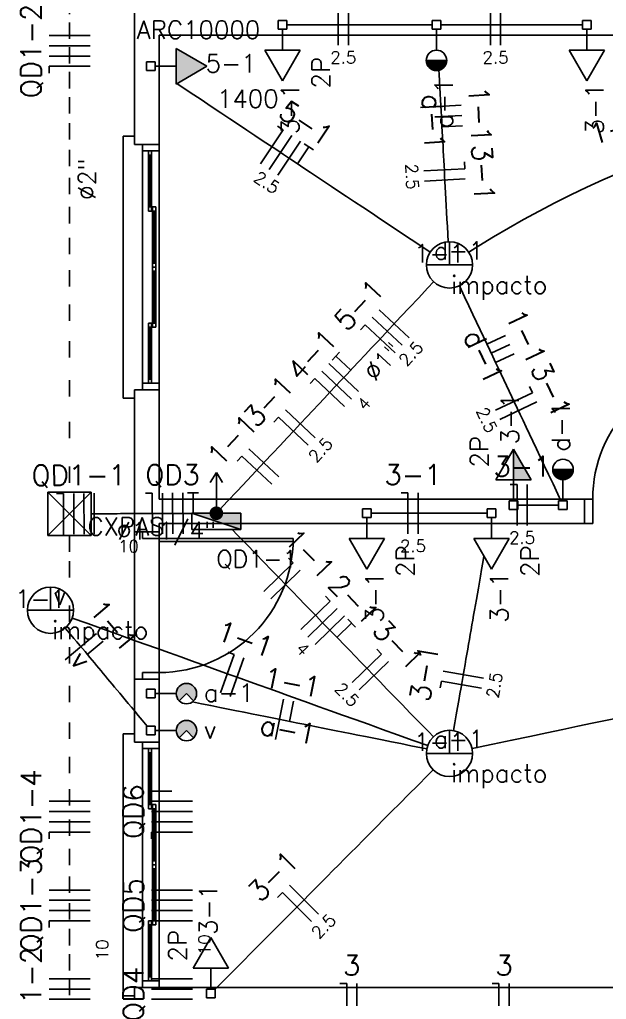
# Model space of a CAD drawing. Extents: x 241 to 398, y 106 to 179.
# Drawn here: x 325.6 to 329.19, y 114.71 to 120.69 of the extents above; entities that cross this region are included whole.
import ezdxf
from ezdxf.enums import TextEntityAlignment as Align

# ---------------------------------------------------------------- set-up
doc = ezdxf.new("R2010")
doc.units = 0
doc.linetypes.add('DOT', pattern=[0.25, 0, -0.25])
for name, color, linetype in [('ALVVISTA', 8, 'CONTINUOUS'), ('EL-CONDUTOS', 4, 'CONTINUOUS'), ('EL-FIOS', 9, 'CONTINUOUS'), ('EL-PONTOS', 9, 'CONTINUOUS'), ('EL-TEXTOS_CONDUTOS', 7, 'CONTINUOUS'), ('EL-TEXTOS_FIOS', 7, 'CONTINUOUS'), ('EL-TEXTOS_PONTOS', 5, 'CONTINUOUS'), ('P-SIMBOL', 5, 'CONTINUOUS')]:
    doc.layers.add(name, color=color, linetype=linetype)
doc.styles.add('ARIAL', font='romans.shx')

msp = doc.modelspace()

# ---------------------------------------------------------------- hatches: boundary and pattern name
at = {"layer": 'P-SIMBOL'}
for points in [[(326.5553, 120.3004), (326.7428, 120.4087), (326.5553, 120.5169)], [(328.0839, 120.4447), (328.1464, 120.4447), (328.1464, 120.3822), (328.1368, 120.3827), (328.1198, 120.3882), (328.1093, 120.3942), (328.1013, 120.4012), (328.0933, 120.4117), (328.0872, 120.4247), (328.0843, 120.4377), (328.0845, 120.4447)], [(328.2089, 120.4447), (328.1464, 120.4447), (328.1464, 120.3822), (328.1561, 120.3827), (328.1731, 120.3882), (328.1836, 120.3942), (328.1916, 120.4012), (328.1996, 120.4117), (328.2057, 120.4247), (328.2086, 120.4377), (328.2084, 120.4447)], [(328.6172, 117.8818), (328.6172, 118.0693), (328.7255, 117.8818)], [(328.8574, 117.9448), (328.9199, 117.9448), (328.9199, 117.8823), (328.9102, 117.8828), (328.8933, 117.8883), (328.8828, 117.8943), (328.8748, 117.9013), (328.8668, 117.9118), (328.8606, 117.9248), (328.8578, 117.9378), (328.8579, 117.9448)], [(328.9824, 117.9448), (328.9199, 117.9448), (328.9199, 117.8823), (328.9296, 117.8828), (328.9465, 117.8883), (328.957, 117.8943), (328.965, 117.9013), (328.973, 117.9118), (328.9792, 117.9248), (328.982, 117.9378), (328.9819, 117.9448)], [(326.9517, 117.5774), (326.9517, 117.6773), (326.6508, 117.6773)], [(326.5743, 116.6189), (326.6183, 116.5749), (326.6189, 116.5749), (326.5753, 116.5304), (326.5728, 116.5324), (326.5678, 116.5389), (326.5623, 116.5489), (326.5588, 116.5569), (326.5568, 116.5669), (326.5568, 116.5814), (326.5598, 116.5954), (326.5643, 116.6064)], [(326.5743, 116.6189), (326.6183, 116.5749), (326.6189, 116.5749), (326.5753, 116.5304), (326.5728, 116.5324), (326.5678, 116.5389), (326.5623, 116.5489), (326.5588, 116.5569), (326.5568, 116.5669), (326.5568, 116.5814), (326.5598, 116.5954), (326.5643, 116.6064)], [(326.5738, 116.6182), (326.6178, 116.5743), (326.6178, 116.5742), (326.6178, 116.5739), (326.6623, 116.6174), (326.6603, 116.6196), (326.6538, 116.6245), (326.6438, 116.6304), (326.6359, 116.6338), (326.6258, 116.6356), (326.6113, 116.6358), (326.5974, 116.6328), (326.5864, 116.6282), (326.5738, 116.618)], [(326.6623, 116.6189), (326.6183, 116.5749), (326.6619, 116.5304), (326.6638, 116.5324), (326.6688, 116.5389), (326.6749, 116.5489), (326.6778, 116.5569), (326.6798, 116.5669), (326.6798, 116.5814), (326.6769, 116.5954), (326.6723, 116.6064)], [(326.6623, 116.6189), (326.6183, 116.5749), (326.6619, 116.5304), (326.6638, 116.5324), (326.6688, 116.5389), (326.6749, 116.5489), (326.6778, 116.5569), (326.6798, 116.5669), (326.6798, 116.5814), (326.6769, 116.5954), (326.6723, 116.6064)], [(326.5739, 116.3924), (326.6178, 116.3484), (326.6178, 116.3483), (326.6178, 116.3481), (326.6623, 116.3916), (326.6603, 116.3938), (326.6538, 116.3986), (326.6439, 116.4046), (326.6359, 116.4079), (326.6258, 116.4098), (326.6113, 116.41), (326.5974, 116.407), (326.5864, 116.4023), (326.5738, 116.3922)], [(326.5744, 116.393), (326.6184, 116.349), (326.6189, 116.349), (326.5754, 116.3045), (326.5729, 116.3065), (326.5678, 116.313), (326.5624, 116.323), (326.5588, 116.331), (326.5568, 116.341), (326.5568, 116.3555), (326.5599, 116.3695), (326.5644, 116.3805)], [(326.5744, 116.393), (326.6184, 116.349), (326.6189, 116.349), (326.5754, 116.3045), (326.5729, 116.3065), (326.5678, 116.313), (326.5624, 116.323), (326.5588, 116.331), (326.5568, 116.341), (326.5568, 116.3555), (326.5599, 116.3695), (326.5644, 116.3805)], [(326.6624, 116.393), (326.6184, 116.349), (326.6619, 116.3045), (326.6639, 116.3065), (326.6688, 116.313), (326.6749, 116.323), (326.6778, 116.331), (326.6798, 116.341), (326.6798, 116.3555), (326.6769, 116.3695), (326.6724, 116.3805)], [(326.6624, 116.393), (326.6184, 116.349), (326.6619, 116.3045), (326.6639, 116.3065), (326.6688, 116.313), (326.6749, 116.323), (326.6778, 116.331), (326.6798, 116.341), (326.6798, 116.3555), (326.6769, 116.3695), (326.6724, 116.3805)]]:
    msp.add_hatch(color=256, dxfattribs=at).paths.add_polyline_path(points)

# ---------------------------------------------------------------- linework, layer by layer
at = {"layer": 'ALVVISTA'}
for p, q in [((326.3008, 120.6745), (326.3008, 120.7495)), ((326.3008, 119.9315), (326.3008, 120.6745)), ((330.0013, 120.5995), (326.4508, 120.5995)), ((326.4508, 119.9315), (326.4508, 120.5995)), ((326.2308, 118.3815), (326.2308, 119.9815)), ((326.2308, 119.9815), (326.3008, 119.9815)), ((326.4508, 119.9315), (326.3008, 119.9315)), ((326.3508, 119.8915), (326.3508, 119.9315)), ((326.3508, 118.4715), (326.3508, 119.8915)), ((326.4508, 119.8915), (326.3508, 119.8915)), ((326.3858, 119.8915), (326.3858, 119.8665)), ((326.4058, 119.8915), (326.3858, 119.8915)), ((326.4058, 119.8665), (326.4058, 119.8915)), ((326.4508, 119.9315), (326.4508, 119.8915)), ((326.4508, 118.4715), (326.4508, 119.8915)), ((326.3858, 119.549), (326.3858, 119.8665)), ((326.3858, 119.8665), (326.4058, 119.8665)), ((326.3958, 119.549), (326.3958, 119.8665)), ((326.4058, 119.549), (326.4058, 119.8665)), ((326.3858, 119.549), (326.3858, 119.524)), ((326.4058, 119.549), (326.3858, 119.549)), ((326.3858, 119.524), (326.4058, 119.524)), ((326.4058, 119.524), (326.4058, 119.549)), ((326.4108, 119.549), (326.4108, 119.524)), ((326.4308, 119.549), (326.4108, 119.549)), ((326.4108, 119.524), (326.4308, 119.524)), ((326.4108, 119.2065), (326.4108, 119.524)), ((326.4208, 119.2065), (326.4208, 119.524)), ((326.4308, 119.524), (326.4308, 119.549)), ((326.4308, 119.2065), (326.4308, 119.524)), ((326.4308, 119.2065), (326.4108, 119.2065)), ((326.4108, 119.2065), (326.4108, 119.1815)), ((326.4108, 119.1815), (326.4308, 119.1815)), ((326.4308, 119.1815), (326.4108, 119.1815)), ((326.4108, 119.1815), (326.4108, 119.1565)), ((326.4308, 119.1815), (326.4308, 119.2065)), ((326.4308, 119.1565), (326.4308, 119.1815)), ((326.4108, 118.839), (326.4108, 119.1565)), ((326.4108, 119.1565), (326.4308, 119.1565)), ((326.4208, 118.839), (326.4208, 119.1565)), ((326.4308, 118.839), (326.4308, 119.1565)), ((326.3858, 118.839), (326.3858, 118.814)), ((326.4058, 118.839), (326.3858, 118.839)), ((326.3858, 118.814), (326.4058, 118.814)), ((326.3858, 118.4965), (326.3858, 118.814)), ((326.3958, 118.4965), (326.3958, 118.814)), ((326.4058, 118.814), (326.4058, 118.839)), ((326.4058, 118.4965), (326.4058, 118.814)), ((326.4308, 118.839), (326.4108, 118.839)), ((326.4108, 118.839), (326.4108, 118.814)), ((326.4108, 118.814), (326.4308, 118.814)), ((326.4308, 118.814), (326.4308, 118.839)), ((326.3508, 118.4715), (326.3508, 118.4315)), ((326.4508, 118.4715), (326.3508, 118.4715)), ((326.3858, 118.4965), (326.3858, 118.4715)), ((326.4058, 118.4965), (326.3858, 118.4965)), ((326.3858, 118.4715), (326.4058, 118.4715)), ((326.4058, 118.4715), (326.4058, 118.4965)), ((326.4508, 118.4315), (326.4508, 118.4715)), ((326.3008, 118.3815), (326.2308, 118.3815)), ((326.3008, 117.689), (326.3008, 118.4315)), ((326.4508, 118.4315), (326.3008, 118.4315)), ((326.4508, 117.764), (326.4508, 118.4315)), ((326.4508, 117.764), (329.0513, 117.764)), ((329.0513, 117.614), (329.0513, 117.764)), ((329.1013, 117.764), (329.0513, 117.764)), ((329.1013, 117.614), (329.1013, 117.764)), ((326.3008, 117.564), (326.3008, 117.689)), ((326.4508, 117.614), (329.0513, 117.614)), ((326.4508, 117.564), (326.4508, 117.614)), ((329.0513, 117.614), (329.1013, 117.614)), ((326.3008, 116.664), (326.3008, 117.564)), ((326.3008, 117.564), (326.3008, 117.564)), ((326.4508, 117.564), (326.3008, 117.564)), ((326.3508, 117.524), (326.3508, 117.564)), ((326.4508, 117.564), (326.4508, 117.524)), ((326.4508, 117.524), (326.3508, 117.524)), ((326.4508, 116.704), (326.4508, 117.524)), ((327.2708, 117.524), (326.4508, 117.524)), ((326.4508, 117.524), (326.4508, 117.504)), ((326.4508, 117.504), (327.2708, 117.504)), ((327.2708, 117.504), (327.2708, 117.524)), ((326.3508, 116.704), (326.3508, 116.664)), ((326.4508, 116.704), (326.3508, 116.704)), ((326.4508, 116.664), (326.4508, 116.704)), ((326.3008, 116.279), (326.3008, 116.664)), ((326.3008, 116.664), (326.3008, 116.664)), ((326.4508, 116.664), (326.3008, 116.664)), ((326.4508, 116.279), (326.4508, 116.664)), ((326.2308, 114.729), (326.2308, 116.329)), ((326.2308, 116.329), (326.3008, 116.329)), ((326.4508, 116.279), (326.3008, 116.279)), ((326.3508, 116.239), (326.3508, 116.279)), ((326.3508, 114.819), (326.3508, 116.239)), ((326.4508, 116.239), (326.3508, 116.239)), ((326.3858, 116.239), (326.3858, 116.214)), ((326.4058, 116.239), (326.3858, 116.239)), ((326.4058, 116.214), (326.4058, 116.239)), ((326.4508, 116.279), (326.4508, 116.239)), ((326.4508, 114.819), (326.4508, 116.239)), ((326.3858, 115.8965), (326.3858, 116.214)), ((326.3858, 116.214), (326.4058, 116.214)), ((326.3958, 115.8965), (326.3958, 116.214)), ((326.4058, 115.8965), (326.4058, 116.214)), ((326.3858, 115.8965), (326.3858, 115.8715)), ((326.4058, 115.8965), (326.3858, 115.8965)), ((326.3858, 115.8715), (326.4058, 115.8715)), ((326.4058, 115.8715), (326.4058, 115.8965)), ((326.4108, 115.8965), (326.4108, 115.8715)), ((326.4308, 115.8965), (326.4108, 115.8965)), ((326.4108, 115.554), (326.4108, 115.8715)), ((326.4108, 115.8715), (326.4308, 115.8715)), ((326.4208, 115.554), (326.4208, 115.8715)), ((326.4308, 115.8715), (326.4308, 115.8965)), ((326.4308, 115.554), (326.4308, 115.8715)), ((326.4308, 115.554), (326.4108, 115.554)), ((326.4108, 115.554), (326.4108, 115.529)), ((326.4108, 115.529), (326.4308, 115.529)), ((326.4108, 115.529), (326.4108, 115.504)), ((326.4308, 115.529), (326.4108, 115.529)), ((326.4308, 115.529), (326.4308, 115.554)), ((326.4308, 115.504), (326.4308, 115.529)), ((326.4108, 115.504), (326.4308, 115.504)), ((326.4108, 115.1865), (326.4108, 115.504)), ((326.4208, 115.1865), (326.4208, 115.504)), ((326.4308, 115.1865), (326.4308, 115.504)), ((326.3858, 115.1865), (326.3858, 115.1615)), ((326.4058, 115.1865), (326.3858, 115.1865)), ((326.3858, 114.844), (326.3858, 115.1615)), ((326.3858, 115.1615), (326.4058, 115.1615)), ((326.3958, 114.844), (326.3958, 115.1615)), ((326.4058, 115.1615), (326.4058, 115.1865)), ((326.4058, 114.844), (326.4058, 115.1615)), ((326.4308, 115.1865), (326.4108, 115.1865)), ((326.4108, 115.1865), (326.4108, 115.1615)), ((326.4108, 115.1615), (326.4308, 115.1615)), ((326.4308, 115.1615), (326.4308, 115.1865)), ((326.3508, 114.819), (326.3508, 114.779)), ((326.4508, 114.819), (326.3508, 114.819)), ((326.3858, 114.844), (326.3858, 114.819)), ((326.4058, 114.844), (326.3858, 114.844)), ((326.3858, 114.819), (326.4058, 114.819)), ((326.4058, 114.819), (326.4058, 114.844)), ((326.4508, 114.779), (326.4508, 114.819)), ((326.3008, 114.729), (326.2308, 114.729)), ((326.3008, 114.704), (326.3008, 114.779)), ((326.4508, 114.779), (326.3008, 114.779)), ((326.4508, 114.779), (330.0013, 114.779)), ((326.4508, 114.779), (326.4508, 114.779))]:
    msp.add_line(p, q, dxfattribs=at)
for centre, radius, start, end in [((329.9013, 117.764), 0.8, 90, 180), ((326.4508, 117.524), 0.82, 270, 0)]:
    msp.add_arc(centre, radius, start, end, dxfattribs=at)
at = {"layer": 'EL-CONDUTOS'}
for p, q in [((326.7637, 117.8648), (326.8012, 117.9273)), ((326.8012, 117.6773), (326.8012, 117.9273)), ((326.8387, 117.8648), (326.8012, 117.9273)), ((326.8012, 117.6773), (326.8012, 117.6773))]:
    msp.add_line(p, q, dxfattribs=at)
at = {"layer": 'EL-CONDUTOS', "linetype": 'DOT'}
for points in [[(325.9044, 120.8264), (325.9044, 120.6761), (325.9044, 120.5257), (325.9044, 120.374), (325.9044, 120.2197), (325.9044, 120.0613), (325.9044, 119.8976), (325.9044, 119.7272), (325.9044, 119.5489), (325.9044, 119.3611), (325.9044, 119.1628), (325.9044, 118.9523), (325.9044, 118.7286), (325.9044, 118.4902), (325.9044, 118.2357), (325.9044, 117.9639), (325.9044, 117.806)], [(326.0369, 117.6741), (326.0539, 117.6741), (326.0801, 117.6742), (326.105, 117.6743), (326.1289, 117.6744), (326.1516, 117.6745), (326.1735, 117.6746), (326.1944, 117.6747), (326.2146, 117.6748), (326.2341, 117.6749), (326.253, 117.6749), (326.2713, 117.675), (326.2893, 117.6751), (326.307, 117.6752), (326.3244, 117.6752), (326.3416, 117.6753), (326.3588, 117.6754), (326.376, 117.6755), (326.3934, 117.6755), (326.4109, 117.6756), (326.4288, 117.6757), (326.447, 117.6758), (326.4658, 117.6758), (326.4851, 117.6759), (326.505, 117.676), (326.5257, 117.6761), (326.5473, 117.6762), (326.5697, 117.6763), (326.5932, 117.6764), (326.6178, 117.6765), (326.6508, 117.6765)], [(325.9044, 117.541), (325.9044, 117.3841), (325.9044, 117.1133), (325.9044, 116.8597), (325.9044, 116.6222), (325.9044, 116.3993), (325.9044, 116.1896), (325.9044, 115.992), (325.9044, 115.8049), (325.9044, 115.6272), (325.9044, 115.4575), (325.9044, 115.2944), (325.9044, 115.1366), (325.9044, 114.9828), (325.9044, 114.8316), (325.9044, 114.6818)]]:
    msp.add_lwpolyline(points, dxfattribs=at)
at = {"layer": 'EL-CONDUTOS', "linetype": 'Continuous'}
for points in [[(328.1199, 120.6623), (328.061, 120.6623), (328.0235, 120.6623), (327.9883, 120.6623), (327.955, 120.6623), (327.9237, 120.6623), (327.894, 120.6623), (327.8659, 120.6623), (327.8391, 120.6623), (327.8136, 120.6623), (327.789, 120.6623), (327.7653, 120.6623), (327.7423, 120.6623), (327.7198, 120.6623), (327.6976, 120.6623), (327.6756, 120.6623), (327.6536, 120.6623), (327.6315, 120.6623), (327.6089, 120.6623), (327.5859, 120.6623), (327.5622, 120.6623), (327.5377, 120.6623), (327.5121, 120.6623), (327.4853, 120.6623), (327.4572, 120.6623), (327.4276, 120.6623), (327.3962, 120.6623), (327.363, 120.6623), (327.3277, 120.6623), (327.2902, 120.6623), (327.2313, 120.6623)], [(328.1729, 120.6623), (328.2298, 120.6623), (328.2664, 120.6623), (328.3008, 120.6623), (328.3332, 120.6623), (328.3639, 120.6623), (328.3928, 120.6623), (328.4203, 120.6623), (328.4464, 120.6623), (328.4714, 120.6623), (328.4953, 120.6623), (328.5185, 120.6623), (328.5409, 120.6623), (328.5629, 120.6623), (328.5845, 120.6623), (328.606, 120.6623), (328.6275, 120.6623), (328.6491, 120.6623), (328.6711, 120.6623), (328.6936, 120.6623), (328.7167, 120.6623), (328.7407, 120.6623), (328.7656, 120.6623), (328.7918, 120.6623), (328.8192, 120.6623), (328.8482, 120.6623), (328.8788, 120.6623), (328.9112, 120.6623), (328.9457, 120.6623), (328.9822, 120.6623), (329.0391, 120.6623)], [(328.2184, 119.3358), (328.2159, 119.3822), (328.2133, 119.4297), (328.2109, 119.4749), (328.2086, 119.5178), (328.2063, 119.5587), (328.2042, 119.5977), (328.2022, 119.635), (328.2002, 119.6707), (328.1984, 119.7051), (328.1966, 119.7382), (328.1948, 119.7704), (328.1931, 119.8016), (328.1915, 119.8321), (328.1898, 119.8621), (328.1882, 119.8917), (328.1866, 119.9211), (328.185, 119.9505), (328.1834, 119.98), (328.1818, 120.0098), (328.1802, 120.04), (328.1785, 120.0709), (328.1768, 120.1025), (328.175, 120.1352), (328.1732, 120.1689), (328.1713, 120.2039), (328.1693, 120.2404), (328.1672, 120.2786), (328.1651, 120.3185), (328.1628, 120.3604), (328.1614, 120.3841)], [(328.1085, 119.273), (328.0632, 119.3031), (327.9929, 119.3498), (327.9266, 119.3939), (327.8641, 119.4355), (327.8049, 119.4749), (327.7489, 119.5122), (327.6957, 119.5475), (327.645, 119.5812), (327.5966, 119.6135), (327.55, 119.6444), (327.5052, 119.6742), (327.4617, 119.7032), (327.4192, 119.7314), (327.3775, 119.7591), (327.3363, 119.7866), (327.2952, 119.8139), (327.254, 119.8413), (327.2123, 119.869), (327.17, 119.8972), (327.1266, 119.926), (327.0819, 119.9557), (327.0356, 119.9865), (326.9874, 120.0186), (326.937, 120.0521), (326.8841, 120.0873), (326.8284, 120.1243), (326.7696, 120.1634), (326.7074, 120.2048), (326.6415, 120.2486), (326.5598, 120.303)], [(328.3444, 119.272), (328.4063, 119.3113), (328.4954, 119.3657), (328.5865, 119.4194), (328.6795, 119.4721), (328.7741, 119.5236), (328.8701, 119.5738), (328.9673, 119.6225), (329.0655, 119.6696), (329.1644, 119.7148), (329.2639, 119.7579)], [(326.8013, 117.6773), (326.8679, 117.7483), (326.9305, 117.8149), (326.9891, 117.8774), (327.0442, 117.9361), (327.096, 117.9912), (327.1448, 118.0432), (327.1909, 118.0923), (327.2345, 118.1387), (327.276, 118.1829), (327.3156, 118.2251), (327.3537, 118.2656), (327.3904, 118.3048), (327.4262, 118.3429), (327.4612, 118.3802), (327.4958, 118.417), (327.5303, 118.4537), (327.5648, 118.4905), (327.5999, 118.5278), (327.6356, 118.5658), (327.6723, 118.6049), (327.7103, 118.6454), (327.7499, 118.6876), (327.7913, 118.7317), (327.8348, 118.7781), (327.8808, 118.827), (327.9295, 118.8789), (327.9812, 118.934), (328.0362, 118.9925), (328.0948, 119.0549), (328.1294, 119.0918)], [(328.2865, 119.0671), (328.3186, 118.9992), (328.3445, 118.9445), (328.3688, 118.8929), (328.3918, 118.8442), (328.4136, 118.7982), (328.4343, 118.7545), (328.4539, 118.7129), (328.4727, 118.6732), (328.4907, 118.635), (328.5082, 118.5982), (328.5251, 118.5624), (328.5416, 118.5273), (328.558, 118.4928), (328.5742, 118.4585), (328.5904, 118.4242), (328.6067, 118.3897), (328.6233, 118.3545), (328.6403, 118.3186), (328.6578, 118.2816), (328.676, 118.2432), (328.6949, 118.2032), (328.7147, 118.1614), (328.7355, 118.1174), (328.7574, 118.071), (328.7806, 118.0219), (328.8052, 117.9699), (328.8313, 117.9147), (328.859, 117.8561), (328.8885, 117.7937), (328.9073, 117.7538)], [(328.8934, 117.7273), (328.8804, 117.7273), (328.8699, 117.7273), (328.8599, 117.7273), (328.8504, 117.7273), (328.8415, 117.7273), (328.8329, 117.7273), (328.8248, 117.7273), (328.817, 117.7273), (328.8095, 117.7273), (328.8023, 117.7273), (328.7953, 117.7273), (328.7885, 117.7273), (328.7818, 117.7273), (328.7752, 117.7273), (328.7686, 117.7273), (328.762, 117.7273), (328.7554, 117.7273), (328.7487, 117.7273), (328.7419, 117.7273), (328.7349, 117.7273), (328.7277, 117.7273), (328.7202, 117.7273), (328.7124, 117.7273), (328.7042, 117.7273), (328.6957, 117.7273), (328.6867, 117.7273), (328.6773, 117.7273), (328.6673, 117.7273), (328.6567, 117.7273), (328.6437, 117.7273)], [(328.4562, 117.6773), (328.4136, 117.6773), (328.3832, 117.6773), (328.3547, 117.6773), (328.3278, 117.6773), (328.3024, 117.6773), (328.2784, 117.6773), (328.2556, 117.6773), (328.234, 117.6773), (328.2133, 117.6773), (328.1934, 117.6773), (328.1742, 117.6773), (328.1556, 117.6773), (328.1374, 117.6773), (328.1194, 117.6773), (328.1016, 117.6773), (328.0838, 117.6773), (328.0658, 117.6773), (328.0476, 117.6773), (328.029, 117.6773), (328.0098, 117.6773), (327.9899, 117.6773), (327.9692, 117.6773), (327.9475, 117.6773), (327.9248, 117.6773), (327.9008, 117.6773), (327.8754, 117.6773), (327.8485, 117.6773), (327.8199, 117.6773), (327.7896, 117.6773), (327.7469, 117.6773)], [(326.8983, 117.5774), (326.9305, 117.5441), (326.9872, 117.4857), (327.0405, 117.4308), (327.0908, 117.379), (327.1383, 117.3301), (327.1831, 117.2839), (327.2257, 117.24), (327.2662, 117.1983), (327.3049, 117.1585), (327.342, 117.1202), (327.3779, 117.0833), (327.4127, 117.0474), (327.4468, 117.0123), (327.4803, 116.9778), (327.5136, 116.9435), (327.5469, 116.9092), (327.5805, 116.8746), (327.6145, 116.8396), (327.6494, 116.8037), (327.6852, 116.7667), (327.7224, 116.7285), (327.7611, 116.6886), (327.8016, 116.6469), (327.8442, 116.6031), (327.889, 116.5569), (327.9365, 116.508), (327.9868, 116.4562), (328.0401, 116.4013), (328.0969, 116.3429), (328.1277, 116.311)], [(328.2504, 116.3489), (328.2589, 116.3972), (328.2672, 116.4447), (328.2751, 116.4899), (328.2826, 116.5328), (328.2898, 116.5737), (328.2966, 116.6127), (328.3031, 116.65), (328.3093, 116.6857), (328.3154, 116.7201), (328.3212, 116.7532), (328.3268, 116.7854), (328.3322, 116.8166), (328.3376, 116.8471), (328.3428, 116.8771), (328.348, 116.9067), (328.3531, 116.9361), (328.3583, 116.9655), (328.3634, 116.995), (328.3686, 117.0248), (328.3739, 117.055), (328.3793, 117.0859), (328.3849, 117.1175), (328.3906, 117.1502), (328.3965, 117.1839), (328.4026, 117.2189), (328.409, 117.2554), (328.4156, 117.2936), (328.4226, 117.3335), (328.4299, 117.3754), (328.4369, 117.4146)], [(328.0932, 116.2574), (328.0049, 116.2891), (327.9079, 116.3239), (327.8165, 116.3567), (327.7305, 116.3875), (327.6492, 116.4166), (327.5724, 116.4442), (327.4996, 116.4703), (327.4303, 116.4952), (327.3641, 116.5189), (327.3005, 116.5417), (327.2391, 116.5637), (327.1795, 116.5851), (327.1212, 116.606), (327.0638, 116.6266), (327.0068, 116.647), (326.9498, 116.6675), (326.8924, 116.6881), (326.8341, 116.709), (326.7745, 116.7304), (326.7131, 116.7524), (326.6495, 116.7752), (326.5833, 116.7989), (326.514, 116.8238), (326.4412, 116.8499), (326.3643, 116.8774), (326.2831, 116.9066), (326.1971, 116.9374), (326.1057, 116.9702), (326.0087, 117.005), (325.9204, 117.0366)], [(325.878, 116.9759), (325.8921, 116.9589), (325.9121, 116.9349), (325.9311, 116.9121), (325.9492, 116.8905), (325.9664, 116.8699), (325.9827, 116.8503), (325.9984, 116.8315), (326.0135, 116.8134), (326.0281, 116.7959), (326.0422, 116.779), (326.056, 116.7625), (326.0695, 116.7462), (326.0829, 116.7302), (326.0962, 116.7143), (326.1095, 116.6983), (326.1229, 116.6822), (326.1365, 116.6659), (326.1504, 116.6493), (326.1647, 116.6322), (326.1794, 116.6146), (326.1946, 116.5963), (326.2105, 116.5772), (326.2271, 116.5573), (326.2446, 116.5364), (326.2629, 116.5145), (326.2822, 116.4913), (326.3026, 116.4669), (326.3242, 116.441), (326.347, 116.4137), (326.3786, 116.3756)], [(328.0876, 116.2375), (327.9904, 116.2569), (327.929, 116.2692), (327.8709, 116.2808), (327.8156, 116.2919), (327.7631, 116.3024), (327.7131, 116.3124), (327.6654, 116.322), (327.6196, 116.3311), (327.5757, 116.3399), (327.5333, 116.3484), (327.4922, 116.3566), (327.4522, 116.3646), (327.413, 116.3724), (327.3744, 116.3802), (327.3363, 116.3878), (327.2982, 116.3954), (327.2601, 116.403), (327.2216, 116.4107), (327.1826, 116.4185), (327.1428, 116.4265), (327.1019, 116.4347), (327.0598, 116.4431), (327.0162, 116.4518), (326.9708, 116.4609), (326.9235, 116.4704), (326.874, 116.4803), (326.822, 116.4907), (326.7673, 116.5016), (326.7098, 116.5131), (326.6548, 116.5242)], [(328.3643, 116.2389), (328.4914, 116.2658), (328.6079, 116.2903), (328.7175, 116.3135), (328.8207, 116.3353), (328.9181, 116.3558), (329.0102, 116.3753), (329.0976, 116.3937), (329.1807, 116.4112), (329.2602, 116.428)], [(326.7941, 114.7689), (326.8359, 114.811), (326.8999, 114.8754), (326.96, 114.9358), (327.0164, 114.9925), (327.0694, 115.0459), (327.1193, 115.0961), (327.1665, 115.1436), (327.2112, 115.1885), (327.2536, 115.2313), (327.2942, 115.2721), (327.3331, 115.3113), (327.3707, 115.3491), (327.4073, 115.3859), (327.4432, 115.422), (327.4786, 115.4576), (327.5139, 115.4931), (327.5493, 115.5287), (327.5851, 115.5648), (327.6217, 115.6016), (327.6592, 115.6394), (327.6981, 115.6785), (327.7386, 115.7193), (327.781, 115.7619), (327.8256, 115.8068), (327.8727, 115.8542), (327.9225, 115.9043), (327.9755, 115.9576), (328.0317, 116.0142), (328.0917, 116.0745), (328.1265, 116.1096)]]:
    msp.add_lwpolyline(points, dxfattribs=at)
at = {"layer": 'EL-CONDUTOS', "const_width": 0.0417}
msp.add_lwpolyline([(326.7804, 117.6773, 1), (326.8221, 117.6773, 1)], format="xyb", close=True, dxfattribs=at)
at = {"layer": 'EL-FIOS'}
for p, q in [((327.5459, 120.5372), (327.5459, 120.7872)), ((327.6084, 120.5372), (327.6084, 120.7872)), ((328.4763, 120.5372), (328.4763, 120.7872)), ((328.5388, 120.5372), (328.5388, 120.7872)), ((326.0294, 120.5965), (325.7794, 120.5965)), ((326.0294, 120.534), (325.7794, 120.534)), ((326.0294, 120.4715), (325.7794, 120.4715)), ((325.7794, 120.3673), (325.7794, 120.409)), ((326.0294, 120.409), (325.7794, 120.409)), ((328.0487, 120.1569), (328.2983, 120.1704)), ((328.1769, 120.1012), (328.3017, 120.108)), ((327.0719, 119.8122), (327.2104, 120.0204)), ((327.1757, 120.0435), (327.2104, 120.0204)), ((328.1802, 120.0388), (328.3051, 120.0456)), ((327.124, 119.7776), (327.2624, 119.9858)), ((327.176, 119.743), (327.3145, 119.9512)), ((327.2973, 119.8125), (327.3665, 119.9165)), ((327.3388, 119.935), (327.3943, 119.8981)), ((328.3171, 119.8247), (328.3193, 119.7831)), ((328.0697, 119.7695), (328.3193, 119.7831)), ((328.0731, 119.7071), (328.3227, 119.7207)), ((327.9791, 118.7491), (327.7969, 118.9202)), ((327.9363, 118.7035), (327.7541, 118.8746)), ((327.6828, 118.7987), (327.7113, 118.8291)), ((327.8935, 118.6579), (327.7113, 118.8291)), ((328.4547, 118.7111), (328.5678, 118.7645)), ((328.4815, 118.6546), (328.5945, 118.708)), ((327.5085, 118.6131), (327.5541, 118.6617)), ((327.6225, 118.5518), (327.5313, 118.6374)), ((328.5082, 118.5981), (328.6212, 118.6515)), ((327.6708, 118.4207), (327.4885, 118.5918)), ((327.3745, 118.4703), (327.403, 118.5007)), ((327.5852, 118.3296), (327.403, 118.5007)), ((327.628, 118.3752), (327.4458, 118.5463)), ((328.7157, 118.4515), (328.7336, 118.4138)), ((328.5075, 118.307), (328.7336, 118.4138)), ((328.5343, 118.2505), (328.7603, 118.3573)), ((327.1517, 118.2331), (327.1802, 118.2635)), ((327.3625, 118.0924), (327.1802, 118.2635)), ((327.4053, 118.1379), (327.223, 118.3091)), ((326.929, 117.9959), (326.9575, 118.0263)), ((327.1397, 117.8552), (326.9575, 118.0263)), ((327.1825, 117.9007), (327.0003, 118.0718)), ((328.5972, 117.8522), (328.6388, 117.8522)), ((328.6388, 117.6022), (328.6388, 117.8522)), ((328.7013, 117.6022), (328.7013, 117.8522)), ((325.825, 117.7981), (325.8666, 117.7983)), ((325.8677, 117.5483), (325.8666, 117.7983)), ((325.9302, 117.5486), (325.9291, 117.7986)), ((325.9927, 117.5488), (325.9916, 117.7988)), ((326.0552, 117.5491), (326.0541, 117.7991)), ((326.3673, 117.8004), (326.409, 117.8006)), ((326.41, 117.5506), (326.409, 117.8006)), ((326.4725, 117.5509), (326.4715, 117.8009)), ((326.535, 117.5511), (326.534, 117.8011)), ((326.5975, 117.5514), (326.5965, 117.8014)), ((326.6257, 117.8015), (326.6923, 117.8018)), ((326.6595, 117.6767), (326.659, 117.8017)), ((327.9302, 117.8022), (327.9719, 117.8022)), ((327.9719, 117.5522), (327.9719, 117.8022)), ((328.0344, 117.5522), (328.0344, 117.8022)), ((327.091, 117.1994), (327.2703, 117.3735)), ((327.2413, 117.4034), (327.2703, 117.3735)), ((327.1345, 117.1545), (327.3139, 117.3287)), ((327.3177, 116.9659), (327.497, 117.14)), ((327.468, 117.1699), (327.497, 117.14)), ((327.3612, 116.921), (327.5406, 117.0952)), ((327.4047, 116.8762), (327.5841, 117.0504)), ((327.538, 116.9184), (327.6276, 117.0055)), ((327.6044, 117.0294), (327.6509, 116.9816)), ((325.8765, 116.7825), (326.0684, 116.9427)), ((326.0125, 116.8146), (326.1085, 116.8947)), ((326.8713, 116.8284), (326.9105, 116.8144)), ((327.7818, 116.8468), (327.8108, 116.8169)), ((326.8261, 116.5791), (326.9105, 116.8144)), ((326.8849, 116.558), (326.9693, 116.7933)), ((327.6314, 116.6427), (327.8108, 116.8169)), ((327.675, 116.5979), (327.8543, 116.7721)), ((328.4335, 116.67), (328.1872, 116.7131)), ((328.1693, 116.6105), (328.1764, 116.6515)), ((328.4227, 116.6084), (328.1764, 116.6515)), ((327.1625, 116.295), (327.2116, 116.5402)), ((327.2484, 116.4053), (327.2729, 116.5279)), ((326.4044, 115.946), (326.4044, 116.0126)), ((326.5294, 115.9793), (326.4044, 115.9793)), ((326.0294, 115.9168), (325.7794, 115.9168)), ((326.6544, 115.9168), (326.4044, 115.9168)), ((326.0294, 115.8543), (325.7794, 115.8543)), ((326.6544, 115.8543), (326.4044, 115.8543)), ((326.0294, 115.7918), (325.7794, 115.7918)), ((326.6544, 115.7918), (326.4044, 115.7918)), ((325.7794, 115.6876), (325.7794, 115.7293)), ((326.0294, 115.7293), (325.7794, 115.7293)), ((326.6544, 115.7293), (326.4044, 115.7293)), ((326.4044, 115.6876), (326.4044, 115.7293)), ((327.4262, 115.2276), (327.2489, 115.4038)), ((326.0294, 115.3745), (325.7794, 115.3745)), ((326.6544, 115.3745), (326.4044, 115.3745)), ((327.1755, 115.3299), (327.2048, 115.3595)), ((327.3821, 115.1833), (327.2048, 115.3595)), ((326.0294, 115.312), (325.7794, 115.312)), ((326.6544, 115.312), (326.4044, 115.312)), ((326.0294, 115.2495), (325.7794, 115.2495)), ((326.6544, 115.2495), (326.4044, 115.2495)), ((325.7794, 115.1453), (325.7794, 115.187)), ((326.0294, 115.187), (325.7794, 115.187)), ((326.6544, 115.187), (326.4044, 115.187)), ((326.4044, 115.1453), (326.4044, 115.187)), ((326.0294, 114.8321), (325.7794, 114.8321)), ((326.6544, 114.8321), (326.4044, 114.8321)), ((327.5561, 114.804), (327.5978, 114.804)), ((327.5978, 114.554), (327.5978, 114.804)), ((327.6603, 114.554), (327.6603, 114.804)), ((328.4865, 114.804), (328.5282, 114.804)), ((328.5282, 114.554), (328.5282, 114.804)), ((328.5907, 114.554), (328.5907, 114.804)), ((326.0294, 114.7696), (325.7794, 114.7696)), ((326.6544, 114.7696), (326.4044, 114.7696)), ((326.0294, 114.7071), (325.7794, 114.7071)), ((326.6544, 114.7071), (326.4044, 114.7071))]:
    msp.add_line(p, q, dxfattribs=at)
at = {"layer": 'EL-PONTOS', "linetype": 'Continuous'}
msp.add_circle((326.8012, 117.6773), 0.025, dxfattribs=at)
at = {"layer": 'P-SIMBOL'}
for p, q in [((327.1783, 120.6357), (327.1783, 120.6888)), ((327.1783, 120.6888), (327.2313, 120.6888)), ((327.2313, 120.6888), (327.2313, 120.6357)), ((328.1199, 120.6357), (328.1199, 120.6888)), ((328.1199, 120.6888), (328.1729, 120.6888)), ((328.1729, 120.6888), (328.1729, 120.6357)), ((329.0391, 120.6357), (329.0391, 120.6888)), ((329.0391, 120.6888), (329.0921, 120.6888)), ((329.0921, 120.6888), (329.0921, 120.6357)), ((327.2313, 120.6357), (327.1783, 120.6357)), ((327.2048, 120.5077), (327.2048, 120.6357)), ((328.1729, 120.6357), (328.1199, 120.6357)), ((328.1464, 120.5072), (328.1464, 120.6357)), ((329.0921, 120.6357), (329.0391, 120.6357)), ((329.0656, 120.5077), (329.0656, 120.6357)), ((326.5553, 120.3004), (326.5553, 120.5169)), ((326.5553, 120.5169), (326.7428, 120.4087)), ((327.0966, 120.5077), (327.3131, 120.5077)), ((327.2048, 120.3202), (327.0966, 120.5077)), ((327.3131, 120.5077), (327.2048, 120.3202)), ((328.9574, 120.5077), (329.1739, 120.5077)), ((329.0656, 120.3202), (328.9574, 120.5077)), ((329.1739, 120.5077), (329.0656, 120.3202)), ((326.3743, 120.3821), (326.3743, 120.4352)), ((326.3743, 120.4352), (326.4273, 120.4352)), ((326.4273, 120.4352), (326.4273, 120.3821)), ((328.2089, 120.4447), (328.0839, 120.4447)), ((326.4273, 120.3821), (326.3743, 120.3821)), ((326.5553, 120.4087), (326.4273, 120.4087)), ((326.7428, 120.4087), (326.5553, 120.3004)), ((328.2261, 119.1948), (328.2261, 119.336)), ((328.0849, 119.1948), (328.3674, 119.1948)), ((328.509, 117.8818), (328.6172, 118.0693)), ((328.6172, 118.0693), (328.6172, 117.8818)), ((328.6172, 118.0693), (328.7255, 117.8818)), ((328.8574, 117.9448), (328.9824, 117.9448)), ((328.7255, 117.8818), (328.509, 117.8818)), ((328.6172, 117.8818), (328.6172, 117.7538)), ((328.9199, 117.8823), (328.9199, 117.7538)), ((325.7719, 117.806), (325.7719, 117.541)), ((326.0369, 117.806), (325.7719, 117.541)), ((325.7719, 117.806), (326.0369, 117.541)), ((325.7719, 117.806), (326.0369, 117.806)), ((326.0369, 117.806), (326.0369, 117.541)), ((328.5907, 117.7007), (328.5907, 117.7538)), ((328.5907, 117.7538), (328.6437, 117.7538)), ((328.6437, 117.7538), (328.6437, 117.7007)), ((328.8934, 117.7007), (328.8934, 117.7538)), ((328.8934, 117.7538), (328.9464, 117.7538)), ((328.9464, 117.7538), (328.9464, 117.7007)), ((326.6508, 117.5774), (326.6508, 117.6773)), ((326.9517, 117.5774), (326.6508, 117.6773)), ((326.9517, 117.6773), (326.6508, 117.6773)), ((326.9517, 117.5774), (326.9517, 117.6773)), ((327.6939, 117.7038), (327.7469, 117.7038)), ((327.6939, 117.6507), (327.6939, 117.7038)), ((327.7469, 117.7038), (327.7469, 117.6507)), ((328.4562, 117.6507), (328.4562, 117.7038)), ((328.4562, 117.7038), (328.5092, 117.7038)), ((328.5092, 117.7038), (328.5092, 117.6507)), ((328.6437, 117.7007), (328.5907, 117.7007)), ((328.9464, 117.7007), (328.8934, 117.7007)), ((327.7469, 117.6507), (327.6939, 117.6507)), ((327.7204, 117.5227), (327.7204, 117.6507)), ((328.5092, 117.6507), (328.4562, 117.6507)), ((328.4827, 117.5227), (328.4827, 117.6507)), ((326.9517, 117.5774), (326.6508, 117.5774)), ((325.7719, 117.541), (326.0369, 117.541)), ((327.7204, 117.3352), (327.6122, 117.5227)), ((327.6122, 117.5227), (327.8287, 117.5227)), ((327.8287, 117.5227), (327.7204, 117.3352)), ((328.4827, 117.3352), (328.3745, 117.5227)), ((328.3745, 117.5227), (328.591, 117.5227)), ((328.591, 117.5227), (328.4827, 117.3352)), ((325.7875, 117.0843), (325.7875, 117.2256)), ((325.6462, 117.0843), (325.9287, 117.0843)), ((326.3743, 116.5484), (326.3743, 116.6015)), ((326.3743, 116.6015), (326.4273, 116.6015)), ((326.4273, 116.6015), (326.4273, 116.5484)), ((326.4273, 116.5484), (326.3743, 116.5484)), ((326.5558, 116.575), (326.4273, 116.575)), ((326.5738, 116.5308), (326.6183, 116.575)), ((326.6183, 116.575), (326.6623, 116.5308)), ((326.3743, 116.3226), (326.3743, 116.3756)), ((326.3743, 116.3756), (326.4273, 116.3756)), ((326.4273, 116.3756), (326.4273, 116.3226)), ((326.5559, 116.3491), (326.4273, 116.3491)), ((326.5738, 116.3049), (326.6184, 116.3491)), ((326.6184, 116.3491), (326.6623, 116.3049)), ((328.2261, 116.2098), (328.2261, 116.351)), ((326.4273, 116.3226), (326.3743, 116.3226)), ((328.0849, 116.2098), (328.3674, 116.2098)), ((326.6594, 114.8968), (326.7676, 115.0843)), ((326.7676, 115.0843), (326.8759, 114.8968)), ((326.8759, 114.8968), (326.6594, 114.8968)), ((326.7676, 114.8968), (326.7676, 114.7688)), ((326.7411, 114.7157), (326.7411, 114.7688)), ((326.7411, 114.7688), (326.7941, 114.7688)), ((326.7941, 114.7688), (326.7941, 114.7157)), ((326.7941, 114.7157), (326.7411, 114.7157))]:
    msp.add_line(p, q, dxfattribs=at)
for centre, radius in [((328.1464, 120.4447), 0.0625), ((328.2261, 119.1948), 0.1412), ((328.9199, 117.9448), 0.0625), ((325.7875, 117.0843), 0.1412), ((326.6183, 116.575), 0.0625), ((326.6184, 116.3491), 0.0625), ((328.2261, 116.2098), 0.1412)]:
    msp.add_circle(centre, radius, dxfattribs=at)

# ---------------------------------------------------------------- texts
at = {"layer": 'EL-TEXTOS_CONDUTOS', "style": 'ARIAL'}
for s, rotation, p in [('%%c2"', 90, (326.0633, 119.7182)), ('%%c1"', 46.80247, (327.8567, 118.5693)), ('%%c1 1/4"', 0.24278, (326.4965, 117.5171))]:
    msp.add_text(s, height=0.1059, rotation=rotation, dxfattribs=at).set_placement(p, align=Align.CENTER)
at = {"layer": 'EL-TEXTOS_FIOS', "style": 'ARIAL'}
for s, height, rotation, p in [('QD1-2', 0.12355, 90, (325.73, 120.5027)), ('1-1', 0.12355, 273.10901, (328.351, 120.1107)), ('5-1', 0.12355, 326.37399, (327.3158, 120.0096)), ('d-1', 0.12355, 273.10901, (328.0661, 120.0639)), ('1-1', 0.12355, 16.217, (329.2704, 119.9755)), ('3-1', 0.12355, 273.10901, (328.3704, 119.7546)), ('2.5', 0.07413, 326.37399, (327.0884, 119.6677)), ('2.5', 0.07413, 273.10901, (327.9604, 119.7323)), ('5-1', 0.12355, 46.803, (327.718, 118.9085)), ('1-1', 0.12355, 295.30399, (328.6391, 118.7291)), ('4-1', 0.12355, 46.803, (327.4311, 118.6029)), ('d-1', 0.12355, 295.30399, (328.3796, 118.6064)), ('2.5', 0.07413, 46.803, (328.0174, 118.6274)), ('3-1', 0.12355, 295.30399, (328.7916, 118.4067)), ('3-1', 0.12355, 46.803, (327.1656, 118.3201)), ('4', 0.0741, 46.803, (327.7305, 118.3218)), ('1-1', 0.12355, 46.803, (326.9429, 118.0829)), ('2.5', 0.07413, 295.30399, (328.4204, 118.2312)), ('2.5', 0.07413, 46.803, (327.4649, 118.039)), ('QD1-1', 0.12355, 0.243, (325.9602, 117.8481)), ('QD3', 0.12355, 0.243, (326.5338, 117.8506)), ('1-1', 0.12355, 314.15601, (327.3276, 117.3855)), ('10', 0.07413, 0.243, (326.2643, 117.4388)), ('2-1', 0.12355, 314.15601, (327.5978, 117.1072)), ('1-1', 0.12355, 309.83701, (326.1264, 116.9503)), ('1-1', 0.12355, 340.271, (326.9566, 116.8503)), ('3-1', 0.12355, 314.15601, (327.868, 116.8289)), ('4', 0.0741, 314.15601, (327.3032, 116.8212)), ('3-1', 0.12355, 80.082, (328.1331, 116.6908)), ('v', 0.1235, 309.83701, (325.926, 116.7424)), ('1-1', 0.12355, 348.68601, (327.2519, 116.5825)), ('2.5', 0.07413, 80.082, (328.5376, 116.6201)), ('2.5', 0.07413, 314.15601, (327.5734, 116.5429)), ('a-1', 0.12355, 348.68601, (327.2263, 116.2949)), ('QD1-4', 0.12355, 90, (325.73, 115.823)), ('QD6', 0.12355, 90, (326.355, 115.8543)), ('3-1', 0.12355, 45.176, (327.1918, 115.4165)), ('QD1-3', 0.12355, 90, (325.73, 115.2807)), ('QD5', 0.12355, 90, (326.355, 115.2807)), ('2.5', 0.07413, 45.176, (327.483, 115.127)), ('10', 0.07413, 90, (326.7656, 115.0408)), ('10', 0.07413, 90, (326.1406, 115.0095)), ('QD1-2', 0.12355, 90, (325.73, 114.7384)), ('QD4', 0.12355, 90, (326.355, 114.7384))]:
    msp.add_text(s, height=height, rotation=rotation, dxfattribs=at).set_placement(p, align=Align.CENTER)
for s, height, p in [('2.5', 0.07413, (327.5771, 120.426)), ('2.5', 0.07413, (328.5075, 120.426)), ('3-1', 0.12355, (328.6701, 117.9016)), ('3-1', 0.12355, (328.0031, 117.8516)), ('2.5', 0.07413, (328.6701, 117.491)), ('2.5', 0.07413, (328.0031, 117.441)), ('3', 0.1235, (327.629, 114.8534)), ('3', 0.1235, (328.5594, 114.8534))]:
    msp.add_text(s, height=height, dxfattribs=at).set_placement(p, align=Align.CENTER)
at = {"layer": 'EL-TEXTOS_PONTOS', "style": 'ARIAL'}
for s, p in [('ARC10000', (326.6924, 120.5769)), ('5-1', (326.8913, 120.3714)), ('1400', (326.9934, 120.1556)), ('1-1', (328.1645, 119.2097)), ('d-1', (328.2829, 119.2271)), ('impacto', (328.5297, 119.0181)), ('CXPAS', (326.2492, 117.5414)), ('1-1', (325.7259, 117.0992)), ('v', (325.8443, 117.1167)), ('impacto', (326.091, 116.9077)), ('a-1', (328.2829, 116.2421)), ('1-1', (328.1645, 116.2247)), ('impacto', (328.5297, 116.0331))]:
    msp.add_text(s, height=0.11, dxfattribs=at).set_placement(p, align=Align.CENTER)
for s, p in [('2P', (327.4945, 120.3696)), ('3-1', (327.3072, 120.1489)), ('3-1', (329.168, 120.1489)), ('3-1', (328.6503, 118.254)), ('2P', (328.463, 118.0534)), ('2P', (328.0101, 117.3846)), ('2P', (328.7724, 117.3846)), ('3-1', (327.8228, 117.1639)), ('3-1', (328.5851, 117.1639)), ('3-1', (326.8064, 115.2556)), ('2P', (326.6191, 115.0349))]:
    msp.add_text(s, height=0.11, rotation=90, dxfattribs=at).set_placement(p, align=Align.CENTER)
msp.add_text('d-1', height=0.11, rotation=90, dxfattribs=at).set_placement((328.2458, 120.336), align=Align.RIGHT)
msp.add_text('d-1', height=0.11, rotation=90, dxfattribs=at).set_placement((328.9617, 118.0535))
for s, height, p in [('QD1-1', 0.1059, (326.8012, 117.3453)), ('a-1', 0.11, (326.7249, 116.5257)), ('v', 0.11, (326.7249, 116.2999))]:
    msp.add_text(s, height=height, dxfattribs=at).set_placement(p)

doc.saveas('drawing.dxf')
